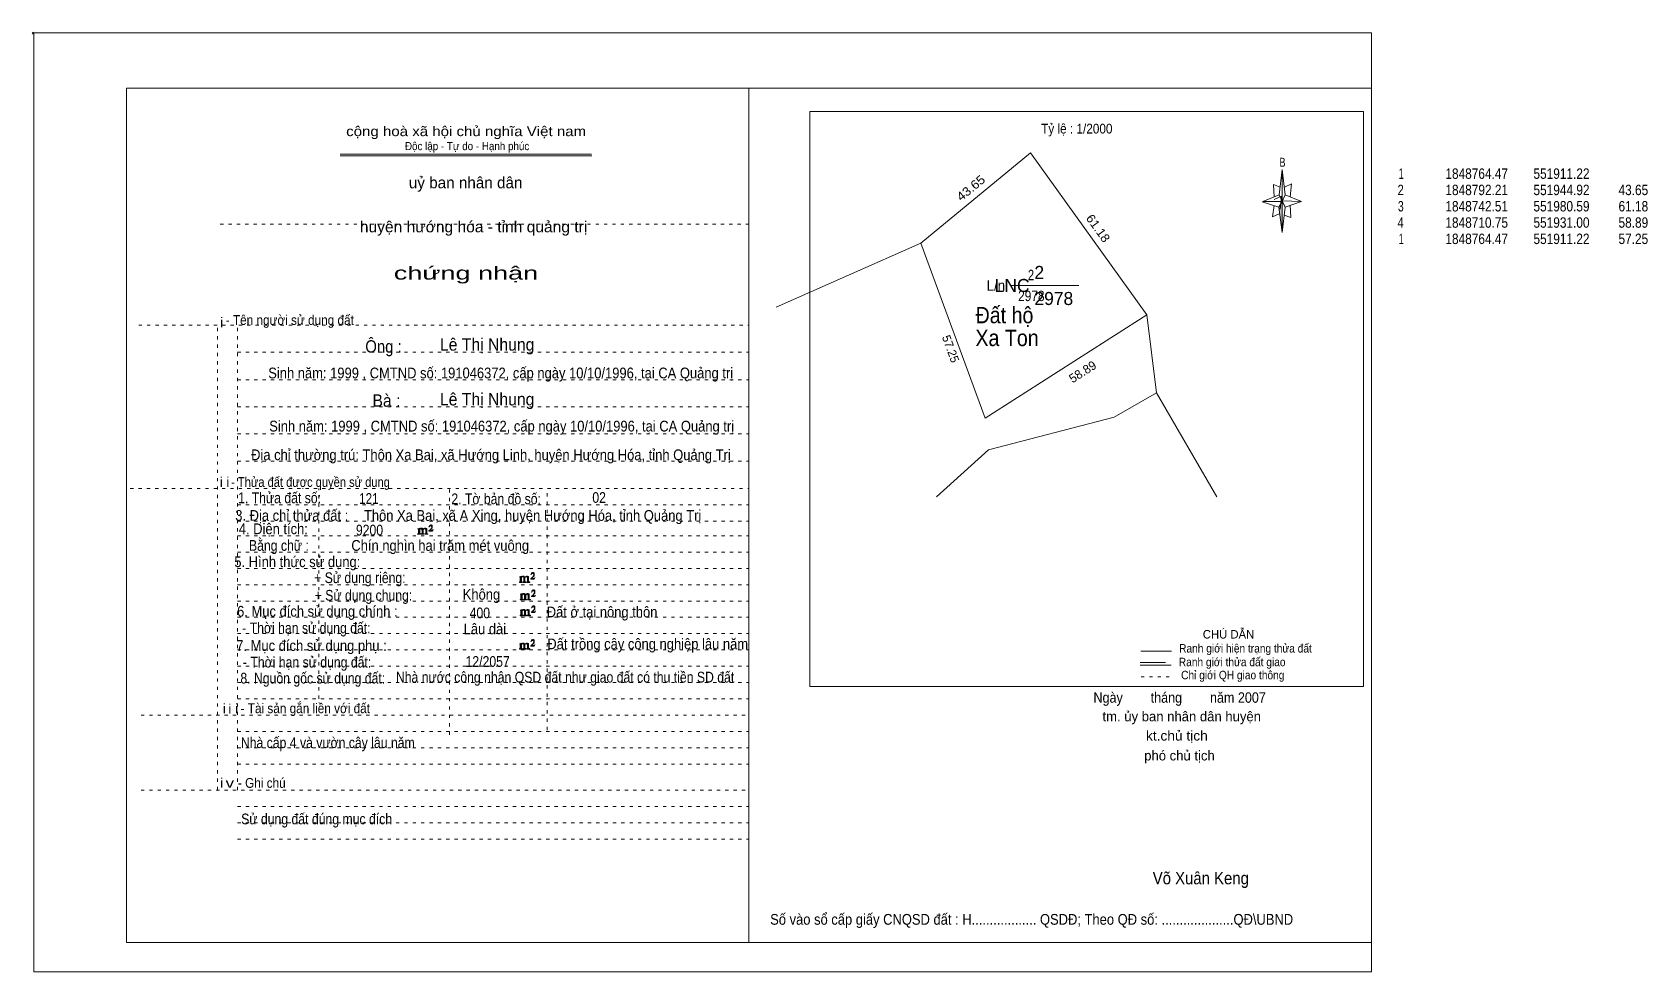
# Model space of a CAD drawing. Header units: centimetres. Extents: x -1.6 to 48, y -3.3 to 25.5.
import ezdxf
from ezdxf.enums import TextEntityAlignment as Align

# ---------------------------------------------------------------- set-up
doc = ezdxf.new("R2010")
doc.units = ezdxf.units.CM
doc.header["$LTSCALE"] = 0.13
doc.linetypes.add('DOTTED', pattern=[1.5, 0.3, -1.2])
doc.linetypes.add('LONG_DASHED', pattern=[7.5, 6, -1.5])
for name, color, linetype, lineweight in [('1', 7, 'DOTTED', 13), ('10', 7, 'Continuous', 13), ('13', 7, 'Continuous', 13), ('33', 7, 'LONG_DASHED', 13), ('4', 7, 'Continuous', 13), ('5', 7, 'Continuous', 13), ('50', 7, 'Continuous', 13)]:
    doc.layers.add(name, color=color, linetype=linetype, lineweight=lineweight)
doc.layers.add('25', color=7, linetype='Continuous')
doc.layers.add('30', color=7, linetype='Continuous')

msp = doc.modelspace()

# ---------------------------------------------------------------- hatches: boundary and pattern name
at = {"layer": '5'}
msp.add_hatch(color=256, dxfattribs=at).paths.add_polyline_path([(36.77, 20.31), (36.77, 19.35), (36.67, 20.13)])
at = {"layer": '50'}
for points in [[(10.27, 10.13), (10.27, 10.12), (10.27, 10.11), (10.25, 10.11), (10.24, 10.11), (10.24, 10.1), (10.33, 10.1), (10.33, 10.11), (10.32, 10.11), (10.31, 10.11), (10.31, 10.12), (10.31, 10.13), (10.31, 10.24), (10.31, 10.25), (10.32, 10.26), (10.34, 10.26), (10.35, 10.26), (10.36, 10.26), (10.37, 10.25), (10.39, 10.22), (10.39, 10.13), (10.37, 10.12), (10.37, 10.11), (10.36, 10.11), (10.35, 10.11), (10.35, 10.1), (10.44, 10.1), (10.44, 10.11), (10.43, 10.11), (10.42, 10.11), (10.42, 10.12), (10.42, 10.13), (10.42, 10.24), (10.44, 10.26), (10.45, 10.26), (10.46, 10.26), (10.49, 10.26), (10.49, 10.25), (10.5, 10.24), (10.5, 10.22), (10.5, 10.13), (10.5, 10.12), (10.49, 10.11), (10.49, 10.11), (10.47, 10.11), (10.47, 10.1), (10.56, 10.1), (10.56, 10.11), (10.55, 10.11), (10.54, 10.11), (10.53, 10.12), (10.53, 10.13), (10.53, 10.2), (10.53, 10.25), (10.53, 10.26), (10.52, 10.27), (10.5, 10.28), (10.47, 10.28), (10.46, 10.28), (10.44, 10.27), (10.41, 10.25), (10.41, 10.26), (10.4, 10.28), (10.39, 10.28), (10.37, 10.28), (10.35, 10.28), (10.34, 10.28), (10.32, 10.26), (10.31, 10.26), (10.31, 10.25), (10.31, 10.25), (10.31, 10.26), (10.31, 10.28), (10.24, 10.26), (10.24, 10.26), (10.25, 10.26), (10.27, 10.25), (10.27, 10.24), (10.27, 10.23)], [(10.69, 10.19), (10.72, 10.24), (10.72, 10.24), (10.71, 10.22), (10.69, 10.22), (10.68, 10.22), (10.63, 10.22), (10.66, 10.26), (10.67, 10.27), (10.69, 10.28), (10.69, 10.3), (10.69, 10.32), (10.69, 10.34), (10.69, 10.35), (10.69, 10.37), (10.68, 10.38), (10.67, 10.38), (10.66, 10.39), (10.65, 10.39), (10.63, 10.38), (10.63, 10.38), (10.62, 10.37), (10.61, 10.35), (10.59, 10.33), (10.61, 10.33), (10.61, 10.35), (10.62, 10.35), (10.63, 10.36), (10.65, 10.36), (10.66, 10.36), (10.67, 10.35), (10.68, 10.35), (10.68, 10.32), (10.68, 10.3), (10.66, 10.28), (10.66, 10.26), (10.65, 10.25), (10.59, 10.2), (10.59, 10.19)], [(13.39, 8.66), (13.39, 8.65), (13.39, 8.64), (13.38, 8.64), (13.37, 8.64), (13.37, 8.62), (13.45, 8.62), (13.45, 8.64), (13.44, 8.64), (13.43, 8.64), (13.43, 8.65), (13.43, 8.66), (13.43, 8.77), (13.43, 8.78), (13.44, 8.79), (13.47, 8.79), (13.48, 8.79), (13.49, 8.79), (13.5, 8.78), (13.51, 8.74), (13.51, 8.66), (13.5, 8.65), (13.5, 8.64), (13.49, 8.64), (13.48, 8.64), (13.48, 8.62), (13.57, 8.62), (13.57, 8.64), (13.55, 8.64), (13.54, 8.64), (13.54, 8.65), (13.54, 8.66), (13.54, 8.77), (13.57, 8.79), (13.58, 8.79), (13.59, 8.79), (13.61, 8.79), (13.61, 8.78), (13.62, 8.77), (13.62, 8.74), (13.62, 8.66), (13.62, 8.65), (13.61, 8.64), (13.61, 8.64), (13.6, 8.64), (13.6, 8.62), (13.69, 8.62), (13.69, 8.64), (13.67, 8.64), (13.66, 8.64), (13.65, 8.65), (13.65, 8.66), (13.65, 8.73), (13.65, 8.78), (13.65, 8.79), (13.64, 8.8), (13.62, 8.81), (13.6, 8.81), (13.59, 8.81), (13.57, 8.8), (13.53, 8.78), (13.53, 8.79), (13.52, 8.81), (13.51, 8.81), (13.5, 8.81), (13.48, 8.81), (13.47, 8.81), (13.44, 8.79), (13.43, 8.79), (13.43, 8.78), (13.43, 8.78), (13.43, 8.79), (13.43, 8.81), (13.37, 8.79), (13.37, 8.79), (13.38, 8.79), (13.39, 8.78), (13.39, 8.77), (13.39, 8.76)], [(13.82, 8.72), (13.84, 8.77), (13.84, 8.77), (13.83, 8.74), (13.82, 8.74), (13.81, 8.74), (13.75, 8.74), (13.79, 8.79), (13.8, 8.8), (13.82, 8.81), (13.82, 8.83), (13.82, 8.84), (13.82, 8.87), (13.82, 8.88), (13.82, 8.9), (13.81, 8.91), (13.8, 8.91), (13.79, 8.92), (13.77, 8.92), (13.75, 8.91), (13.75, 8.91), (13.74, 8.9), (13.73, 8.88), (13.72, 8.86), (13.73, 8.86), (13.73, 8.88), (13.74, 8.88), (13.75, 8.89), (13.77, 8.89), (13.79, 8.89), (13.8, 8.88), (13.81, 8.88), (13.81, 8.84), (13.81, 8.83), (13.79, 8.81), (13.79, 8.79), (13.77, 8.78), (13.72, 8.73), (13.72, 8.72)], [(13.41, 8.12), (13.41, 8.11), (13.41, 8.1), (13.4, 8.1), (13.39, 8.1), (13.39, 8.09), (13.48, 8.09), (13.48, 8.1), (13.47, 8.1), (13.45, 8.1), (13.45, 8.11), (13.45, 8.12), (13.45, 8.23), (13.45, 8.24), (13.47, 8.26), (13.49, 8.26), (13.5, 8.26), (13.51, 8.26), (13.52, 8.24), (13.53, 8.21), (13.53, 8.12), (13.52, 8.11), (13.52, 8.1), (13.51, 8.1), (13.5, 8.1), (13.5, 8.09), (13.59, 8.09), (13.59, 8.1), (13.58, 8.1), (13.57, 8.1), (13.57, 8.11), (13.57, 8.12), (13.57, 8.23), (13.59, 8.26), (13.6, 8.26), (13.61, 8.26), (13.63, 8.26), (13.63, 8.24), (13.64, 8.23), (13.64, 8.21), (13.64, 8.12), (13.64, 8.11), (13.63, 8.1), (13.63, 8.1), (13.62, 8.1), (13.62, 8.09), (13.71, 8.09), (13.71, 8.1), (13.7, 8.1), (13.69, 8.1), (13.67, 8.11), (13.67, 8.12), (13.67, 8.2), (13.67, 8.24), (13.67, 8.26), (13.66, 8.27), (13.64, 8.28), (13.62, 8.28), (13.61, 8.28), (13.59, 8.27), (13.55, 8.24), (13.55, 8.26), (13.54, 8.28), (13.53, 8.28), (13.52, 8.28), (13.5, 8.28), (13.49, 8.28), (13.47, 8.26), (13.45, 8.26), (13.45, 8.24), (13.45, 8.24), (13.45, 8.26), (13.45, 8.28), (13.39, 8.26), (13.39, 8.26), (13.4, 8.26), (13.41, 8.24), (13.41, 8.23), (13.41, 8.22)], [(13.84, 8.19), (13.86, 8.23), (13.86, 8.23), (13.85, 8.21), (13.84, 8.21), (13.83, 8.21), (13.77, 8.21), (13.81, 8.26), (13.82, 8.27), (13.84, 8.28), (13.84, 8.3), (13.84, 8.31), (13.84, 8.33), (13.84, 8.34), (13.84, 8.37), (13.83, 8.38), (13.82, 8.38), (13.81, 8.39), (13.8, 8.39), (13.77, 8.38), (13.77, 8.38), (13.76, 8.37), (13.75, 8.34), (13.74, 8.32), (13.75, 8.32), (13.75, 8.34), (13.76, 8.34), (13.77, 8.36), (13.8, 8.36), (13.81, 8.36), (13.82, 8.34), (13.83, 8.34), (13.83, 8.31), (13.83, 8.3), (13.81, 8.28), (13.81, 8.26), (13.8, 8.24), (13.74, 8.2), (13.74, 8.19)], [(13.41, 7.64), (13.41, 7.63), (13.41, 7.62), (13.4, 7.62), (13.39, 7.62), (13.39, 7.6), (13.47, 7.6), (13.47, 7.62), (13.46, 7.62), (13.45, 7.62), (13.45, 7.63), (13.45, 7.64), (13.45, 7.75), (13.45, 7.76), (13.46, 7.77), (13.49, 7.77), (13.5, 7.77), (13.51, 7.77), (13.52, 7.76), (13.53, 7.72), (13.53, 7.64), (13.52, 7.63), (13.52, 7.62), (13.51, 7.62), (13.5, 7.62), (13.5, 7.6), (13.59, 7.6), (13.59, 7.62), (13.57, 7.62), (13.56, 7.62), (13.56, 7.63), (13.56, 7.64), (13.56, 7.75), (13.59, 7.77), (13.6, 7.77), (13.61, 7.77), (13.63, 7.77), (13.63, 7.76), (13.64, 7.75), (13.64, 7.72), (13.64, 7.64), (13.64, 7.63), (13.63, 7.62), (13.63, 7.62), (13.62, 7.62), (13.62, 7.6), (13.71, 7.6), (13.71, 7.62), (13.69, 7.62), (13.68, 7.62), (13.67, 7.63), (13.67, 7.64), (13.67, 7.71), (13.67, 7.76), (13.67, 7.77), (13.66, 7.78), (13.64, 7.79), (13.62, 7.79), (13.61, 7.79), (13.59, 7.78), (13.55, 7.76), (13.55, 7.77), (13.54, 7.79), (13.53, 7.79), (13.52, 7.79), (13.5, 7.79), (13.49, 7.79), (13.46, 7.77), (13.45, 7.77), (13.45, 7.76), (13.45, 7.76), (13.45, 7.77), (13.45, 7.79), (13.39, 7.77), (13.39, 7.77), (13.4, 7.77), (13.41, 7.76), (13.41, 7.75), (13.41, 7.74)], [(13.84, 7.7), (13.86, 7.75), (13.86, 7.75), (13.85, 7.72), (13.84, 7.72), (13.83, 7.72), (13.77, 7.72), (13.81, 7.77), (13.82, 7.78), (13.84, 7.79), (13.84, 7.81), (13.84, 7.82), (13.84, 7.85), (13.84, 7.86), (13.84, 7.88), (13.83, 7.89), (13.82, 7.89), (13.81, 7.9), (13.79, 7.9), (13.77, 7.89), (13.77, 7.89), (13.76, 7.88), (13.75, 7.86), (13.74, 7.84), (13.75, 7.84), (13.75, 7.86), (13.76, 7.86), (13.77, 7.87), (13.79, 7.87), (13.81, 7.87), (13.82, 7.86), (13.83, 7.86), (13.83, 7.82), (13.83, 7.81), (13.81, 7.79), (13.81, 7.77), (13.79, 7.76), (13.74, 7.71), (13.74, 7.7)], [(13.39, 6.61), (13.39, 6.6), (13.39, 6.59), (13.38, 6.59), (13.37, 6.59), (13.37, 6.57), (13.45, 6.57), (13.45, 6.59), (13.44, 6.59), (13.43, 6.59), (13.43, 6.6), (13.43, 6.61), (13.43, 6.72), (13.43, 6.73), (13.44, 6.74), (13.47, 6.74), (13.48, 6.74), (13.49, 6.74), (13.5, 6.73), (13.51, 6.69), (13.51, 6.61), (13.5, 6.6), (13.5, 6.59), (13.49, 6.59), (13.48, 6.59), (13.48, 6.57), (13.57, 6.57), (13.57, 6.59), (13.55, 6.59), (13.54, 6.59), (13.54, 6.6), (13.54, 6.61), (13.54, 6.72), (13.57, 6.74), (13.58, 6.74), (13.59, 6.74), (13.61, 6.74), (13.61, 6.73), (13.62, 6.72), (13.62, 6.69), (13.62, 6.61), (13.62, 6.6), (13.61, 6.59), (13.61, 6.59), (13.6, 6.59), (13.6, 6.57), (13.69, 6.57), (13.69, 6.59), (13.67, 6.59), (13.66, 6.59), (13.65, 6.6), (13.65, 6.61), (13.65, 6.68), (13.65, 6.73), (13.65, 6.74), (13.64, 6.75), (13.62, 6.76), (13.6, 6.76), (13.59, 6.76), (13.57, 6.75), (13.53, 6.73), (13.53, 6.74), (13.52, 6.76), (13.51, 6.76), (13.5, 6.76), (13.48, 6.76), (13.47, 6.76), (13.44, 6.74), (13.43, 6.74), (13.43, 6.73), (13.43, 6.73), (13.43, 6.74), (13.43, 6.76), (13.37, 6.74), (13.37, 6.74), (13.38, 6.74), (13.39, 6.73), (13.39, 6.72), (13.39, 6.71)], [(13.82, 6.67), (13.84, 6.72), (13.84, 6.72), (13.83, 6.69), (13.82, 6.69), (13.81, 6.69), (13.75, 6.69), (13.79, 6.74), (13.8, 6.75), (13.82, 6.76), (13.82, 6.78), (13.82, 6.79), (13.82, 6.82), (13.82, 6.83), (13.82, 6.85), (13.81, 6.86), (13.8, 6.86), (13.79, 6.87), (13.77, 6.87), (13.75, 6.86), (13.75, 6.86), (13.74, 6.85), (13.73, 6.83), (13.72, 6.81), (13.73, 6.81), (13.73, 6.83), (13.74, 6.83), (13.75, 6.84), (13.77, 6.84), (13.79, 6.84), (13.8, 6.83), (13.81, 6.83), (13.81, 6.79), (13.81, 6.78), (13.79, 6.76), (13.79, 6.74), (13.77, 6.73), (13.72, 6.68), (13.72, 6.67)]]:
    msp.add_hatch(color=256, dxfattribs=at).paths.add_polyline_path(points)

# ---------------------------------------------------------------- linework, layer by layer
at = {"layer": '1', "linetype": 'Continuous'}
for p, q in [((1.31, -2.42), (1.31, 23.78)), ((1.31, 23.78), (39.51, 23.78)), ((20.41, -2.42), (20.41, 23.78)), ((39.51, -2.42), (39.51, 23.78)), ((7.87, 21.76), (15.58, 21.76)), ((7.87, 21.71), (15.59, 21.71)), ((36.67, 20.13), (36.16, 20.3)), ((1.31, -2.42), (39.51, -2.42))]:
    msp.add_line(p, q, dxfattribs=at)
at = {"layer": '1'}
for p, q in [((4.19, 19.61), (20.41, 19.61)), ((1.69, 16.51), (20.41, 16.51)), ((4.11, 2.25), (4.11, 16.51)), ((4.72, 2.25), (4.72, 16.51)), ((4.72, 15.68), (20.41, 15.68)), ((4.72, 14.84), (20.41, 14.84)), ((4.72, 14.01), (20.41, 14.01)), ((4.72, 13.18), (20.41, 13.18)), ((4.72, 12.34), (20.41, 12.34)), ((1.43, 11.5), (20.41, 11.5)), ((7.22, 5.05), (7.22, 11.5)), ((11.22, 3.95), (11.22, 11.5)), ((14.22, 4.09), (14.22, 11.5)), ((4.72, 11), (20.41, 11)), ((4.72, 10.5), (20.41, 10.5)), ((4.72, 10.05), (20.41, 10.05)), ((4.72, 9.55), (20.41, 9.55)), ((4.72, 9.05), (20.41, 9.05)), ((4.72, 8.55), (20.41, 8.55)), ((4.72, 8.05), (20.41, 8.05)), ((4.72, 7.55), (20.41, 7.55)), ((4.72, 7.05), (20.41, 7.05)), ((4.72, 6.55), (20.41, 6.55)), ((4.72, 6.05), (20.41, 6.05)), ((4.72, 5.55), (20.41, 5.55)), ((4.72, 5.05), (20.41, 5.05)), ((1.76, 4.55), (20.41, 4.55)), ((4.72, 4.05), (20.41, 4.05)), ((4.72, 3.55), (20.41, 3.55)), ((4.72, 3.05), (20.41, 3.05)), ((1.76, 2.25), (20.41, 2.25)), ((4.72, 1.75), (20.41, 1.75)), ((4.72, 1.25), (20.41, 1.25)), ((4.72, 0.75), (20.41, 0.75))]:
    msp.add_line(p, q, dxfattribs=at)
at = {"layer": '1', "linetype": 'Continuous'}
msp.add_lwpolyline([(-1.53, -3.32), (39.51, -3.32), (39.51, 25.48), (-1.53, 25.48)], close=True, dxfattribs=at)
msp.add_lwpolyline([(36.68, 19.93), (36.47, 19.83), (36.52, 20.18)], dxfattribs=at)
at = {"layer": '10'}
for p, q in [((21.25, 17.06), (25.68, 19.03)), ((32.62, 16.83), (32.92, 14.44)), ((31.62, 13.69), (32.92, 14.44)), ((34.77, 11.25), (32.92, 14.44)), ((31.62, 13.69), (27.76, 12.69)), ((27.76, 12.69), (26.17, 11.25))]:
    msp.add_line(p, q, dxfattribs=at)
for points in [[(32.62, 16.83), (29.05, 21.8), (25.68, 19.03)], [(32.62, 16.83), (27.66, 13.66), (25.68, 19.03)]]:
    msp.add_lwpolyline(points, dxfattribs=at)
at = {"layer": '13'}
msp.add_line((29.17, 17.73), (30.53, 17.73), dxfattribs=at)
at = {"layer": '33'}
msp.add_line((28.43, 17.73), (29.71, 17.73), dxfattribs=at)
at = {"layer": '4'}
for p, q in [((32.43, 6.51), (33.38, 6.51)), ((32.41, 6.08), (33.36, 6.08))]:
    msp.add_line(p, q, dxfattribs=at)
at = {"layer": '4', "linetype": 'LONG_DASHED'}
msp.add_line((32.41, 6.16), (33.36, 6.16), dxfattribs=at)
at = {"layer": '4', "linetype": 'DOTTED'}
msp.add_line((32.44, 5.72), (33.43, 5.72), dxfattribs=at)
at = {"layer": '4'}
msp.add_lwpolyline([(22.28, 23.07), (39.27, 23.07), (39.27, 5.43), (22.28, 5.43)], close=True, dxfattribs=at)
msp.add_circle((-1.55, 25.47), 0.025, dxfattribs=at)
at = {"layer": '5'}
for p, q in [((36.68, 20.51), (36.77, 21.29)), ((36.86, 20.51), (37.36, 20.31)), ((36.86, 20.13), (36.77, 19.35)), ((37.04, 19.81), (36.83, 19.89)), ((37.02, 20.19), (37.04, 19.81))]:
    msp.add_line(p, q, dxfattribs=at)
for points in [[(36.71, 20.75), (36.5, 20.83), (36.53, 20.45)], [(36.84, 20.75), (37.06, 20.85), (37.02, 20.45)], [(36.77, 20.31), (36.68, 20.51), (36.18, 20.31)], [(36.53, 20.37), (36.75, 20.47), (36.71, 20.07)], [(36.77, 20.31), (36.86, 20.13), (37.36, 20.31)]]:
    msp.add_lwpolyline(points, dxfattribs=at)
for points in [[(36.77, 21.29), (36.86, 20.51), (36.77, 20.31)], [(36.77, 20.31), (36.18, 20.31), (36.68, 20.51), (36.86, 20.13), (37.36, 20.31), (36.77, 20.33)], [(36.77, 20.31), (36.77, 19.35), (36.67, 20.13)]]:
    msp.add_lwpolyline(points, close=True, dxfattribs=at)
at = {"layer": '50'}
for points in [[(10.27, 10.13), (10.27, 10.12), (10.27, 10.11), (10.25, 10.11), (10.24, 10.11), (10.24, 10.1), (10.33, 10.1), (10.33, 10.11), (10.32, 10.11), (10.31, 10.11), (10.31, 10.12), (10.31, 10.13), (10.31, 10.24), (10.31, 10.25), (10.32, 10.26), (10.34, 10.26), (10.35, 10.26), (10.36, 10.26), (10.37, 10.25), (10.39, 10.22), (10.39, 10.13), (10.37, 10.12), (10.37, 10.11), (10.36, 10.11), (10.35, 10.11), (10.35, 10.1), (10.44, 10.1), (10.44, 10.11), (10.43, 10.11), (10.42, 10.11), (10.42, 10.12), (10.42, 10.13), (10.42, 10.24), (10.44, 10.26), (10.45, 10.26), (10.46, 10.26), (10.49, 10.26), (10.49, 10.25), (10.5, 10.24), (10.5, 10.22), (10.5, 10.13), (10.5, 10.12), (10.49, 10.11), (10.49, 10.11), (10.47, 10.11), (10.47, 10.1), (10.56, 10.1), (10.56, 10.11), (10.55, 10.11), (10.54, 10.11), (10.53, 10.12), (10.53, 10.13), (10.53, 10.2), (10.53, 10.25), (10.53, 10.26), (10.52, 10.27), (10.5, 10.28), (10.47, 10.28), (10.46, 10.28), (10.44, 10.27), (10.41, 10.25), (10.41, 10.26), (10.4, 10.28), (10.39, 10.28), (10.37, 10.28), (10.35, 10.28), (10.34, 10.28), (10.32, 10.26), (10.31, 10.26), (10.31, 10.25), (10.31, 10.25), (10.31, 10.26), (10.31, 10.28), (10.24, 10.26), (10.24, 10.26), (10.25, 10.26), (10.27, 10.25), (10.27, 10.24), (10.27, 10.23)], [(10.69, 10.19), (10.72, 10.24), (10.72, 10.24), (10.71, 10.22), (10.69, 10.22), (10.68, 10.22), (10.63, 10.22), (10.66, 10.26), (10.67, 10.27), (10.69, 10.28), (10.69, 10.3), (10.69, 10.32), (10.69, 10.34), (10.69, 10.35), (10.69, 10.37), (10.68, 10.38), (10.67, 10.38), (10.66, 10.39), (10.65, 10.39), (10.63, 10.38), (10.63, 10.38), (10.62, 10.37), (10.61, 10.35), (10.59, 10.33), (10.61, 10.33), (10.61, 10.35), (10.62, 10.35), (10.63, 10.36), (10.65, 10.36), (10.66, 10.36), (10.67, 10.35), (10.68, 10.35), (10.68, 10.32), (10.68, 10.3), (10.66, 10.28), (10.66, 10.26), (10.65, 10.25), (10.59, 10.2), (10.59, 10.19)], [(13.39, 8.66), (13.39, 8.65), (13.39, 8.64), (13.38, 8.64), (13.37, 8.64), (13.37, 8.62), (13.45, 8.62), (13.45, 8.64), (13.44, 8.64), (13.43, 8.64), (13.43, 8.65), (13.43, 8.66), (13.43, 8.77), (13.43, 8.78), (13.44, 8.79), (13.47, 8.79), (13.48, 8.79), (13.49, 8.79), (13.5, 8.78), (13.51, 8.74), (13.51, 8.66), (13.5, 8.65), (13.5, 8.64), (13.49, 8.64), (13.48, 8.64), (13.48, 8.62), (13.57, 8.62), (13.57, 8.64), (13.55, 8.64), (13.54, 8.64), (13.54, 8.65), (13.54, 8.66), (13.54, 8.77), (13.57, 8.79), (13.58, 8.79), (13.59, 8.79), (13.61, 8.79), (13.61, 8.78), (13.62, 8.77), (13.62, 8.74), (13.62, 8.66), (13.62, 8.65), (13.61, 8.64), (13.61, 8.64), (13.6, 8.64), (13.6, 8.62), (13.69, 8.62), (13.69, 8.64), (13.67, 8.64), (13.66, 8.64), (13.65, 8.65), (13.65, 8.66), (13.65, 8.73), (13.65, 8.78), (13.65, 8.79), (13.64, 8.8), (13.62, 8.81), (13.6, 8.81), (13.59, 8.81), (13.57, 8.8), (13.53, 8.78), (13.53, 8.79), (13.52, 8.81), (13.51, 8.81), (13.5, 8.81), (13.48, 8.81), (13.47, 8.81), (13.44, 8.79), (13.43, 8.79), (13.43, 8.78), (13.43, 8.78), (13.43, 8.79), (13.43, 8.81), (13.37, 8.79), (13.37, 8.79), (13.38, 8.79), (13.39, 8.78), (13.39, 8.77), (13.39, 8.76)], [(13.82, 8.72), (13.84, 8.77), (13.84, 8.77), (13.83, 8.74), (13.82, 8.74), (13.81, 8.74), (13.75, 8.74), (13.79, 8.79), (13.8, 8.8), (13.82, 8.81), (13.82, 8.83), (13.82, 8.84), (13.82, 8.87), (13.82, 8.88), (13.82, 8.9), (13.81, 8.91), (13.8, 8.91), (13.79, 8.92), (13.77, 8.92), (13.75, 8.91), (13.75, 8.91), (13.74, 8.9), (13.73, 8.88), (13.72, 8.86), (13.73, 8.86), (13.73, 8.88), (13.74, 8.88), (13.75, 8.89), (13.77, 8.89), (13.79, 8.89), (13.8, 8.88), (13.81, 8.88), (13.81, 8.84), (13.81, 8.83), (13.79, 8.81), (13.79, 8.79), (13.77, 8.78), (13.72, 8.73), (13.72, 8.72)], [(13.41, 8.12), (13.41, 8.11), (13.41, 8.1), (13.4, 8.1), (13.39, 8.1), (13.39, 8.09), (13.48, 8.09), (13.48, 8.1), (13.47, 8.1), (13.45, 8.1), (13.45, 8.11), (13.45, 8.12), (13.45, 8.23), (13.45, 8.24), (13.47, 8.26), (13.49, 8.26), (13.5, 8.26), (13.51, 8.26), (13.52, 8.24), (13.53, 8.21), (13.53, 8.12), (13.52, 8.11), (13.52, 8.1), (13.51, 8.1), (13.5, 8.1), (13.5, 8.09), (13.59, 8.09), (13.59, 8.1), (13.58, 8.1), (13.57, 8.1), (13.57, 8.11), (13.57, 8.12), (13.57, 8.23), (13.59, 8.26), (13.6, 8.26), (13.61, 8.26), (13.63, 8.26), (13.63, 8.24), (13.64, 8.23), (13.64, 8.21), (13.64, 8.12), (13.64, 8.11), (13.63, 8.1), (13.63, 8.1), (13.62, 8.1), (13.62, 8.09), (13.71, 8.09), (13.71, 8.1), (13.7, 8.1), (13.69, 8.1), (13.67, 8.11), (13.67, 8.12), (13.67, 8.2), (13.67, 8.24), (13.67, 8.26), (13.66, 8.27), (13.64, 8.28), (13.62, 8.28), (13.61, 8.28), (13.59, 8.27), (13.55, 8.24), (13.55, 8.26), (13.54, 8.28), (13.53, 8.28), (13.52, 8.28), (13.5, 8.28), (13.49, 8.28), (13.47, 8.26), (13.45, 8.26), (13.45, 8.24), (13.45, 8.24), (13.45, 8.26), (13.45, 8.28), (13.39, 8.26), (13.39, 8.26), (13.4, 8.26), (13.41, 8.24), (13.41, 8.23), (13.41, 8.22)], [(13.84, 8.19), (13.86, 8.23), (13.86, 8.23), (13.85, 8.21), (13.84, 8.21), (13.83, 8.21), (13.77, 8.21), (13.81, 8.26), (13.82, 8.27), (13.84, 8.28), (13.84, 8.3), (13.84, 8.31), (13.84, 8.33), (13.84, 8.34), (13.84, 8.37), (13.83, 8.38), (13.82, 8.38), (13.81, 8.39), (13.8, 8.39), (13.77, 8.38), (13.77, 8.38), (13.76, 8.37), (13.75, 8.34), (13.74, 8.32), (13.75, 8.32), (13.75, 8.34), (13.76, 8.34), (13.77, 8.36), (13.8, 8.36), (13.81, 8.36), (13.82, 8.34), (13.83, 8.34), (13.83, 8.31), (13.83, 8.3), (13.81, 8.28), (13.81, 8.26), (13.8, 8.24), (13.74, 8.2), (13.74, 8.19)], [(13.41, 7.64), (13.41, 7.63), (13.41, 7.62), (13.4, 7.62), (13.39, 7.62), (13.39, 7.6), (13.47, 7.6), (13.47, 7.62), (13.46, 7.62), (13.45, 7.62), (13.45, 7.63), (13.45, 7.64), (13.45, 7.75), (13.45, 7.76), (13.46, 7.77), (13.49, 7.77), (13.5, 7.77), (13.51, 7.77), (13.52, 7.76), (13.53, 7.72), (13.53, 7.64), (13.52, 7.63), (13.52, 7.62), (13.51, 7.62), (13.5, 7.62), (13.5, 7.6), (13.59, 7.6), (13.59, 7.62), (13.57, 7.62), (13.56, 7.62), (13.56, 7.63), (13.56, 7.64), (13.56, 7.75), (13.59, 7.77), (13.6, 7.77), (13.61, 7.77), (13.63, 7.77), (13.63, 7.76), (13.64, 7.75), (13.64, 7.72), (13.64, 7.64), (13.64, 7.63), (13.63, 7.62), (13.63, 7.62), (13.62, 7.62), (13.62, 7.6), (13.71, 7.6), (13.71, 7.62), (13.69, 7.62), (13.68, 7.62), (13.67, 7.63), (13.67, 7.64), (13.67, 7.71), (13.67, 7.76), (13.67, 7.77), (13.66, 7.78), (13.64, 7.79), (13.62, 7.79), (13.61, 7.79), (13.59, 7.78), (13.55, 7.76), (13.55, 7.77), (13.54, 7.79), (13.53, 7.79), (13.52, 7.79), (13.5, 7.79), (13.49, 7.79), (13.46, 7.77), (13.45, 7.77), (13.45, 7.76), (13.45, 7.76), (13.45, 7.77), (13.45, 7.79), (13.39, 7.77), (13.39, 7.77), (13.4, 7.77), (13.41, 7.76), (13.41, 7.75), (13.41, 7.74)], [(13.84, 7.7), (13.86, 7.75), (13.86, 7.75), (13.85, 7.72), (13.84, 7.72), (13.83, 7.72), (13.77, 7.72), (13.81, 7.77), (13.82, 7.78), (13.84, 7.79), (13.84, 7.81), (13.84, 7.82), (13.84, 7.85), (13.84, 7.86), (13.84, 7.88), (13.83, 7.89), (13.82, 7.89), (13.81, 7.9), (13.79, 7.9), (13.77, 7.89), (13.77, 7.89), (13.76, 7.88), (13.75, 7.86), (13.74, 7.84), (13.75, 7.84), (13.75, 7.86), (13.76, 7.86), (13.77, 7.87), (13.79, 7.87), (13.81, 7.87), (13.82, 7.86), (13.83, 7.86), (13.83, 7.82), (13.83, 7.81), (13.81, 7.79), (13.81, 7.77), (13.79, 7.76), (13.74, 7.71), (13.74, 7.7)], [(13.39, 6.61), (13.39, 6.6), (13.39, 6.59), (13.38, 6.59), (13.37, 6.59), (13.37, 6.57), (13.45, 6.57), (13.45, 6.59), (13.44, 6.59), (13.43, 6.59), (13.43, 6.6), (13.43, 6.61), (13.43, 6.72), (13.43, 6.73), (13.44, 6.74), (13.47, 6.74), (13.48, 6.74), (13.49, 6.74), (13.5, 6.73), (13.51, 6.69), (13.51, 6.61), (13.5, 6.6), (13.5, 6.59), (13.49, 6.59), (13.48, 6.59), (13.48, 6.57), (13.57, 6.57), (13.57, 6.59), (13.55, 6.59), (13.54, 6.59), (13.54, 6.6), (13.54, 6.61), (13.54, 6.72), (13.57, 6.74), (13.58, 6.74), (13.59, 6.74), (13.61, 6.74), (13.61, 6.73), (13.62, 6.72), (13.62, 6.69), (13.62, 6.61), (13.62, 6.6), (13.61, 6.59), (13.61, 6.59), (13.6, 6.59), (13.6, 6.57), (13.69, 6.57), (13.69, 6.59), (13.67, 6.59), (13.66, 6.59), (13.65, 6.6), (13.65, 6.61), (13.65, 6.68), (13.65, 6.73), (13.65, 6.74), (13.64, 6.75), (13.62, 6.76), (13.6, 6.76), (13.59, 6.76), (13.57, 6.75), (13.53, 6.73), (13.53, 6.74), (13.52, 6.76), (13.51, 6.76), (13.5, 6.76), (13.48, 6.76), (13.47, 6.76), (13.44, 6.74), (13.43, 6.74), (13.43, 6.73), (13.43, 6.73), (13.43, 6.74), (13.43, 6.76), (13.37, 6.74), (13.37, 6.74), (13.38, 6.74), (13.39, 6.73), (13.39, 6.72), (13.39, 6.71)], [(13.82, 6.67), (13.84, 6.72), (13.84, 6.72), (13.83, 6.69), (13.82, 6.69), (13.81, 6.69), (13.75, 6.69), (13.79, 6.74), (13.8, 6.75), (13.82, 6.76), (13.82, 6.78), (13.82, 6.79), (13.82, 6.82), (13.82, 6.83), (13.82, 6.85), (13.81, 6.86), (13.8, 6.86), (13.79, 6.87), (13.77, 6.87), (13.75, 6.86), (13.75, 6.86), (13.74, 6.85), (13.73, 6.83), (13.72, 6.81), (13.73, 6.81), (13.73, 6.83), (13.74, 6.83), (13.75, 6.84), (13.77, 6.84), (13.79, 6.84), (13.8, 6.83), (13.81, 6.83), (13.81, 6.79), (13.81, 6.78), (13.79, 6.76), (13.79, 6.74), (13.77, 6.73), (13.72, 6.68), (13.72, 6.67)]]:
    msp.add_lwpolyline(points, close=True, dxfattribs=at)

# ---------------------------------------------------------------- texts
at = {"layer": '1'}
for s, height, width, p in [('cộng hoà xã hội chủ nghĩa Việt nam', 0.3, 1.15, (11.735, 22.31)), ('Độc lập - Tự do - Hạnh phúc', 0.25, 0.9, (11.765, 21.88)), ('chứng nhận', 0.4, 1.55, (11.73, 17.91)), ('- Tên người sử dụng đất', 0.3, 0.9, (6.325, 16.52)), ('- Thửa đất được quyền sử dụng', 0.3, 0.85, (6.96, 11.55)), ('- Tài sản gắn liền với đất ', 0.3, 0.9, (6.85, 4.61)), ('v', 0.3, 1.3, (4.485, 2.32)), ('- Ghi chú', 0.3, 0.9, (5.465, 2.32))]:
    msp.add_text(s, height=height, dxfattribs=dict(at, width=width)).set_placement(p, align=Align.CENTER)
for s, height, p in [('uỷ ban nhân dân', 0.35, (11.72, 20.71)), ('i', 0.3, (4.235, 16.45)), ('i', 0.3, (4.225, 11.55)), ('i', 0.3, (4.425, 11.55)), ('i', 0.3, (4.315, 4.6)), ('i', 0.3, (4.485, 4.59)), ('i', 0.3, (4.695, 4.6)), ('i', 0.3, (4.235, 2.32))]:
    msp.add_text(s, height=height, dxfattribs=at).set_placement(p, align=Align.CENTER)
at = {"layer": '10', "width": 0.9}
for s, height, p in [('Tỷ lệ : 1/2000', 0.3, (30.47, 22.39)), ('Võ Xuân Keng', 0.38, (34.275, -0.64))]:
    msp.add_text(s, height=height, dxfattribs=at).set_placement(p, align=Align.CENTER)
at = {"layer": '13'}
msp.add_text('LNC', height=0.4, dxfattribs=at).set_placement((29.02, 17.53), align=Align.RIGHT)
for s, p in [('2', (29.17, 17.93)), ('2978', (29.17, 17.13))]:
    msp.add_text(s, height=0.4, dxfattribs=at).set_placement(p)
at = {"layer": '25', "width": 0.9}
for s, p in [('Đất hộ ', (28.335, 16.57)), ('Xa Ton', (28.33, 15.87))]:
    msp.add_text(s, height=0.5, dxfattribs=at).set_placement(p, align=Align.CENTER)
at = {"layer": '30'}
for s, width, p in [('1', 0.65, (40.5, 21)), ('1848764.47', 0.85, (43.7, 21)), ('551911.22', 0.85, (46.2, 21)), ('551911.22', 0.85, (46.2, 21)), ('2', 0.8, (40.5, 20.5)), ('1848792.21', 0.85, (43.7, 20.5)), ('551944.92', 0.85, (46.2, 20.5)), ('43.65', 0.85, (48, 20.5)), ('3', 0.75, (40.5, 20)), ('1848742.51', 0.85, (43.7, 20)), ('551980.59', 0.85, (46.2, 20)), ('61.18', 0.85, (48, 20)), ('1848710.75', 0.85, (43.7, 19.5)), ('551931.00', 0.85, (46.2, 19.5)), ('58.89', 0.85, (48, 19.5)), ('4', 0.8, (40.5, 19.5)), ('1', 0.65, (40.5, 19)), ('1848764.47', 0.85, (43.7, 19)), ('551911.22', 0.85, (46.2, 19)), ('57.25', 0.85, (48, 19))]:
    msp.add_text(s, height=0.32, dxfattribs=dict(at, width=width)).set_placement(p, align=Align.RIGHT)
for s, rotation, width, p in [('43.65', 39.459, 1.1, (27.304, 20.616)), ('61.18', 305.667, 1.05, (31.014, 19.404))]:
    msp.add_text(s, height=0.27, rotation=rotation, dxfattribs=dict(at, width=width)).set_placement(p, align=Align.CENTER)
for s, height, rotation, p in [('57.25', 0.26, 290.214, (26.477, 15.74)), ('58.89', 0.27, 32.638, (30.722, 14.968))]:
    msp.add_text(s, height=height, rotation=rotation, dxfattribs=at).set_placement(p, align=Align.CENTER)
at = {"layer": '33', "width": 0.95}
msp.add_text('L/n', height=0.32, dxfattribs=at).set_placement((28.27, 17.57), align=Align.RIGHT)
at = {"layer": '33'}
for s, width, p in [('2', 0.8, (29.065, 17.89)), ('2978', 0.85, (29.075, 17.25))]:
    msp.add_text(s, height=0.32, dxfattribs=dict(at, width=width)).set_placement(p, align=Align.CENTER)
at = {"layer": '4'}
msp.add_text('CHÚ DẪN', height=0.2591, dxfattribs=at).set_placement((35.125, 6.9), align=Align.CENTER)
at = {"layer": '4', "width": 0.9}
for s, p in [('Ranh giới hiện trạng thửa đất', (35.645, 6.47)), ('Ranh giới thửa đất giao ', (35.28, 6.05)), ('Chỉ giới QH giao thông', (35.255, 5.65))]:
    msp.add_text(s, height=0.2591, dxfattribs=at).set_placement(p, align=Align.CENTER)
at = {"layer": '5', "width": 0.75}
msp.add_text('B', height=0.276, dxfattribs=at).set_placement((36.78, 21.37), align=Align.CENTER)
at = {"layer": '50'}
for s, height, width, p in [('  huyện hướng hóa - tỉnh quảng trị', 0.34, 1.05, (11.83, 19.36)), ('Ông :', 0.38, 0.9, (9.2, 15.67)), ('Lê Thị Nhung', 0.38, 0.95, (12.38, 15.73)), ('Sinh năm: 1999 , CMTND số: 191046372, cấp ngày 10/10/1996, tại CA Quảng trị', 0.33, 0.9, (12.795, 14.88)), ('Bà :', 0.38, 0.95, (9.29, 14.01)), ('Lê Thị Nhung', 0.38, 0.95, (12.38, 14.05)), ('Sinh năm: 1999 , CMTND số: 191046372, cấp ngày 10/10/1996, tại CA Quảng trị', 0.33, 0.9, (12.825, 13.25)), ('Địa chỉ thường trú: Thôn Xa Bai, xã Hướng Linh, huyện Hướng Hóa, tỉnh Quảng Trị', 0.33, 0.9, (12.495, 12.37)), ('1. Thửa đất số:  ', 0.33, 0.85, (6.115, 11.05)), ('121', 0.33, 0.8, (8.75, 11.03)), ('2. Tờ bản đồ số:  ', 0.33, 0.85, (12.76, 11.02)), ('02', 0.33, 0.85, (15.815, 11.06)), ('3. Địa chỉ thửa đất : ', 0.33, 0.9, (6.44, 10.51)), ('4. Diện tích: ', 0.33, 0.9, (5.875, 10.1)), ('Thôn Xa Bai, xã A Xing, huyện Hướng Hóa, tỉnh Quảng Trị', 0.33, 0.9, (13.775, 10.51)), ('Bằng chữ :', 0.33, 0.85, (5.99, 9.59)), ('Chín nghìn hai trăm mét vuông', 0.33, 0.9, (10.94, 9.59)), ('9200', 0.33, 0.85, (8.77, 10.06)), ('5. Hình thức sử dụng:', 0.33, 0.9, (6.555, 9.09)), ('+ Sử dụng riêng:', 0.33, 0.85, (8.475, 8.6)), ('Không', 0.33, 0.9, (12.205, 8.09)), ('6. Mục đích sử dụng chính :', 0.33, 0.9, (7.17, 7.57)), ('+ Sử dụng chung:', 0.33, 0.85, (8.585, 8.06)), ('400', 0.33, 0.85, (12.155, 7.52)), ('Đất ở tại nông thôn', 0.33, 0.9, (15.905, 7.55)), ('- Thời hạn sử dụng đất:', 0.33, 0.85, (6.835, 7.06)), ('Lâu dài', 0.33, 0.9, (12.31, 7.03)), ('Đất trồng cây công nghiệp lâu năm', 0.33, 0.9, (17.305, 6.57)), ('7. Mục đích sử dụng phụ :', 0.33, 0.9, (6.99, 6.52)), ('- Thời hạn sử dụng đất:', 0.33, 0.85, (6.855, 6.01)), ('12/2057', 0.33, 0.85, (12.395, 6.03)), ('8. Nguồn gốc sử dụng đất:', 0.33, 0.85, (7.03, 5.52)), ('Nhà nước công nhận QSD đất như giao đất có thu tiền SD đất', 0.33, 0.85, (14.77, 5.55)), ('Ngày        tháng        năm 2007', 0.32, 0.9, (33.625, 4.93)), ('kt.chủ tịch', 0.3, 1.05, (33.54, 3.77)), ('Nhà cấp 4 và vườn cây lâu năm', 0.33, 0.85, (7.49, 3.54)), ('Sử dụng đất đúng mục đích ', 0.33, 0.85, (7.2, 1.2)), ('Số vào sổ cấp giấy CNQSD đất : H.................. QSDĐ; Theo QĐ số: ....................QĐ\\UBND', 0.33, 0.9, (29.085, -1.88))]:
    msp.add_text(s, height=height, dxfattribs=dict(at, width=width)).set_placement(p, align=Align.CENTER)
for s, p in [('tm. ủy ban nhân dân huyện ', (33.745, 4.36)), ('phó chủ tịch', (33.62, 3.16))]:
    msp.add_text(s, height=0.3, dxfattribs=at).set_placement(p, align=Align.CENTER)

doc.saveas('drawing.dxf')
